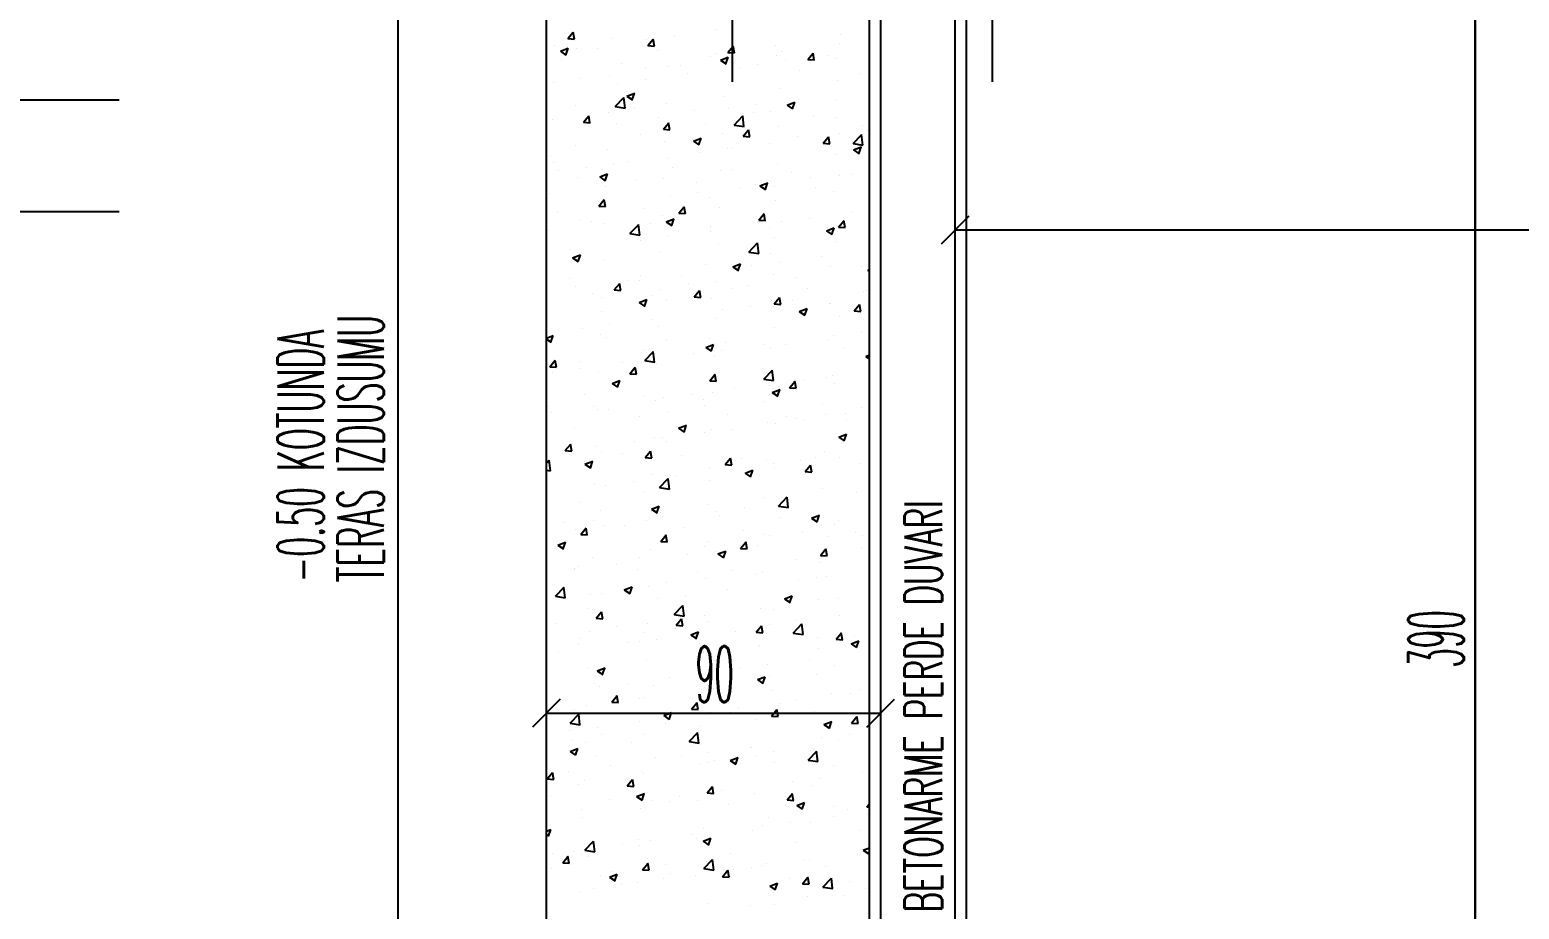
# Model space of a CAD drawing. Extents: x 78 to 306, y -397 to 18.
# Drawn here: x 271.1033 to 271.1835, y -396.5251 to -396.4778 of the extents above; entities that cross this region are included whole.
import ezdxf

# ---------------------------------------------------------------- set-up
doc = ezdxf.new("R2010")
doc.units = 0
doc.header["$LTSCALE"] = 0.5
doc.header["$MEASUREMENT"] = 0
for name, pattern in [('DASHDOT2', [0.5, 0.25, -0.125, 0, -0.125]), ('DASHED', [0.75, 0.5, -0.25]), ('DOT2', [0.125, 0, -0.125])]:
    doc.linetypes.add(name, pattern=pattern)
doc.layers.get('0').update_dxf_attribs({"linetype": 'CONTINUOUS'})
for name, color, linetype in [('AKS', 5, 'DASHDOT2'), ('DUVAR', 6, 'CONTINUOUS'), ('INS.YAKL.', 30, 'CONTINUOUS'), ('IZDUSUM', 2, 'DOT2'), ('KAPI', 1, 'CONTINUOUS'), ('MERDIVEN', 3, 'CONTINUOUS'), ('OLCU', 31, 'CONTINUOUS'), ('SIVA', 7, 'CONTINUOUS'), ('TARAMA', 8, 'CONTINUOUS')]:
    doc.layers.add(name, color=color, linetype=linetype)
doc.styles.add('OLCU', font='romans.shx', dxfattribs={"width": 0.6, "height": 0.125})
doc.styles.add('OLCUIC', font='ROMANS.SHX', dxfattribs={"width": 0.4, "height": 0.15})

msp = doc.modelspace()

# ---------------------------------------------------------------- linework, layer by layer
at = {"color": 0, "linetype": 'ByBlock'}
for p, q in [((271.153894, -396.48781), (271.152394, -396.48931)), ((271.131894, -396.51381), (271.130394, -396.51531)), ((271.148394, -396.51531), (271.149894, -396.51381))]:
    msp.add_line(p, q, dxfattribs=at)
at = {"layer": 'AKS'}
for p, q in [((271.151144, -396.35156), (271.151144, -396.83956)), ((271.141144, -396.35556), (271.141144, -396.83556)), ((271.155144, -396.35556), (271.155144, -396.83556)), ((271.333144, -396.48156), (271.037144, -396.48156)), ((271.333144, -396.48756), (271.041144, -396.48756))]:
    msp.add_line(p, q, dxfattribs=at)
at = {"layer": 'DUVAR'}
for p, q in [((271.149144, -396.60956), (271.149144, -396.47156)), ((271.153144, -396.54956), (271.153144, -396.47156))]:
    msp.add_line(p, q, dxfattribs=at)
at = {"layer": 'INS.YAKL.', "linetype": 'DASHED', "ltscale": 0.5}
msp.add_line((271.112061, -396.893402), (271.11197, -396.458667), dxfattribs=at)
at = {"layer": 'IZDUSUM', "ltscale": 0.6}
msp.add_line((271.123144, -396.45756), (271.123144, -396.53156), dxfattribs=at)
at = {"layer": 'MERDIVEN'}
msp.add_line((271.131144, -396.59156), (271.131144, -396.43956), dxfattribs=at)
at = {"layer": 'OLCU', "ltscale": 1.4}
for p, q in [((271.181144, -396.45656), (271.181144, -396.73456)), ((271.181144, -396.54956), (271.181144, -396.47156)), ((271.239144, -396.48856), (271.153144, -396.48856)), ((271.131144, -396.51456), (271.149144, -396.51456))]:
    msp.add_line(p, q, dxfattribs=at)
at = {"layer": 'SIVA', "ltscale": 1.4}
for p, q in [((271.148544, -396.60896), (271.148544, -396.47156)), ((271.153744, -396.47216), (271.153744, -396.54896))]:
    msp.add_line(p, q, dxfattribs=at)
at = {"layer": 'TARAMA'}
for p, q in [((271.132304, -396.478232), (271.132593, -396.477887)), ((271.132304, -396.478232), (271.132662, -396.478263)), ((271.132657, -396.478264), (271.132587, -396.477888)), ((271.134631, -396.478213), (271.134631, -396.478213)), ((271.136551, -396.478267), (271.136551, -396.478267)), ((271.136607, -396.478608), (271.136897, -396.478263)), ((271.13696, -396.478641), (271.136891, -396.478265)), ((271.138053, -396.478069), (271.138053, -396.478069)), ((271.140325, -396.47777), (271.140325, -396.47777)), ((271.146961, -396.478012), (271.146961, -396.478012)), ((271.1316, -396.478597), (271.1316, -396.478597)), ((271.131896, -396.478923), (271.132316, -396.478762)), ((271.131896, -396.478923), (271.132194, -396.479125)), ((271.132188, -396.479126), (271.13231, -396.478763)), ((271.132761, -396.478766), (271.132761, -396.478766)), ((271.133901, -396.478771), (271.133901, -396.478771)), ((271.136607, -396.478608), (271.136966, -396.47864)), ((271.137104, -396.478906), (271.137104, -396.478906)), ((271.140307, -396.479042), (271.140307, -396.479042)), ((271.140911, -396.478985), (271.1412, -396.47864)), ((271.140911, -396.478985), (271.14127, -396.479016)), ((271.141264, -396.479017), (271.141195, -396.478641)), ((271.143462, -396.478613), (271.143462, -396.478613)), ((271.143785, -396.478954), (271.143785, -396.478954)), ((271.145214, -396.479361), (271.145504, -396.479017)), ((271.145567, -396.479394), (271.145498, -396.479018)), ((271.146902, -396.478504), (271.146902, -396.478504)), ((271.131963, -396.479442), (271.131963, -396.479442)), ((271.135166, -396.479577), (271.135166, -396.479577)), ((271.136464, -396.479814), (271.136464, -396.479814)), ((271.137674, -396.479761), (271.137674, -396.479761)), ((271.138369, -396.479712), (271.138369, -396.479712)), ((271.139963, -396.479213), (271.139963, -396.479213)), ((271.140518, -396.479404), (271.140938, -396.479243)), ((271.140518, -396.479404), (271.140817, -396.479605)), ((271.140755, -396.479338), (271.140755, -396.479338)), ((271.140811, -396.479607), (271.140933, -396.479244)), ((271.141572, -396.479848), (271.141572, -396.479848)), ((271.142536, -396.479638), (271.142536, -396.479638)), ((271.14351, -396.479177), (271.14351, -396.479177)), ((271.144038, -396.47944), (271.144038, -396.47944)), ((271.145214, -396.479361), (271.145573, -396.479393)), ((271.14631, -396.479141), (271.14631, -396.479141)), ((271.146713, -396.479312), (271.146713, -396.479312)), ((271.131527, -396.480595), (271.131527, -396.480595)), ((271.132965, -396.480415), (271.132965, -396.480415)), ((271.134558, -396.480211), (271.134558, -396.480211)), ((271.134972, -396.480633), (271.134972, -396.480633)), ((271.136474, -396.480436), (271.136474, -396.480436)), ((271.138747, -396.480136), (271.138747, -396.480136)), ((271.144775, -396.479983), (271.144775, -396.479983)), ((271.146829, -396.480502), (271.146829, -396.480502)), ((271.147978, -396.480118), (271.147978, -396.480118)), ((271.131183, -396.481132), (271.131183, -396.481132)), ((271.134849, -396.481902), (271.135316, -396.481415)), ((271.135377, -396.481985), (271.135311, -396.481415)), ((271.135477, -396.481339), (271.135897, -396.481178)), ((271.135477, -396.481339), (271.135775, -396.48154)), ((271.13577, -396.481542), (271.135891, -396.481179)), ((271.140682, -396.481336), (271.140682, -396.481336)), ((271.143712, -396.480952), (271.143712, -396.480952)), ((271.144732, -396.481507), (271.144732, -396.481507)), ((271.148521, -396.481008), (271.148521, -396.481008)), ((271.132708, -396.481821), (271.132708, -396.481821)), ((271.134485, -396.482208), (271.134485, -396.482208)), ((271.134849, -396.481902), (271.135383, -396.481985)), ((271.13591, -396.481956), (271.13591, -396.481956)), ((271.137601, -396.481758), (271.137601, -396.481758)), ((271.139113, -396.482092), (271.139113, -396.482092)), ((271.140958, -396.482004), (271.140958, -396.482004)), ((271.142316, -396.482227), (271.142316, -396.482227)), ((271.14246, -396.481806), (271.14246, -396.481806)), ((271.143214, -396.482193), (271.143214, -396.482193)), ((271.1441, -396.48182), (271.14452, -396.481658)), ((271.1441, -396.48182), (271.144398, -396.482021)), ((271.144393, -396.482022), (271.144514, -396.48166)), ((271.146713, -396.481592), (271.146713, -396.481592)), ((271.131454, -396.482592), (271.131454, -396.482592)), ((271.133136, -396.482745), (271.133426, -396.4824)), ((271.133136, -396.482745), (271.133495, -396.482776)), ((271.133394, -396.483), (271.133394, -396.483)), ((271.133489, -396.482777), (271.13342, -396.482401)), ((271.134896, -396.482802), (271.134896, -396.482802)), ((271.137168, -396.482503), (271.137168, -396.482503)), ((271.13744, -396.483121), (271.137729, -396.482777)), ((271.13744, -396.483121), (271.137798, -396.483153)), ((271.137793, -396.483154), (271.137723, -396.482778)), ((271.139715, -396.482793), (271.139715, -396.482793)), ((271.141252, -396.482895), (271.14172, -396.482408)), ((271.141252, -396.482895), (271.141786, -396.482978)), ((271.14178, -396.482978), (271.141714, -396.482408)), ((271.143639, -396.482949), (271.143639, -396.482949)), ((271.145519, -396.482362), (271.145519, -396.482362)), ((271.146756, -396.482499), (271.146756, -396.482499)), ((271.148151, -396.48291), (271.148151, -396.48291)), ((271.136216, -396.483394), (271.136216, -396.483394)), ((271.137528, -396.483756), (271.137528, -396.483756)), ((271.139058, -396.483755), (271.139479, -396.483594)), ((271.139058, -396.483755), (271.139357, -396.483956)), ((271.139351, -396.483957), (271.139473, -396.483595)), ((271.140609, -396.483333), (271.140609, -396.483333)), ((271.141743, -396.483498), (271.142033, -396.483153)), ((271.141743, -396.483498), (271.142102, -396.483529)), ((271.142096, -396.483531), (271.142027, -396.483154)), ((271.143154, -396.483874), (271.143154, -396.483874)), ((271.144652, -396.48351), (271.144652, -396.48351)), ((271.146047, -396.483874), (271.146336, -396.48353)), ((271.146047, -396.483874), (271.146406, -396.483906)), ((271.1464, -396.483907), (271.146331, -396.483531)), ((271.146943, -396.483375), (271.146943, -396.483375)), ((271.147656, -396.483888), (271.148123, -396.483401)), ((271.147656, -396.483888), (271.148189, -396.483971)), ((271.148184, -396.483971), (271.148117, -396.483401)), ((271.148445, -396.483177), (271.148445, -396.483177)), ((271.131381, -396.48459), (271.131381, -396.48459)), ((271.132717, -396.483995), (271.132717, -396.483995)), ((271.134412, -396.484205), (271.134412, -396.484205)), ((271.137654, -396.484712), (271.137654, -396.484712)), ((271.139379, -396.484371), (271.139379, -396.484371)), ((271.140881, -396.484173), (271.140881, -396.484173)), ((271.141153, -396.484111), (271.141153, -396.484111)), ((271.146683, -396.484497), (271.146683, -396.484497)), ((271.147681, -396.484235), (271.148101, -396.484074)), ((271.147681, -396.484235), (271.14798, -396.484437)), ((271.147974, -396.484438), (271.148096, -396.484075)), ((271.131539, -396.484887), (271.131539, -396.484887)), ((271.131815, -396.485366), (271.131815, -396.485366)), ((271.133317, -396.485169), (271.133317, -396.485169)), ((271.134017, -396.48569), (271.134437, -396.485529)), ((271.134155, -396.485312), (271.134155, -396.485312)), ((271.13431, -396.485893), (271.134432, -396.48553)), ((271.134742, -396.485022), (271.134742, -396.485022)), ((271.13559, -396.484869), (271.13559, -396.484869)), ((271.137945, -396.485158), (271.137945, -396.485158)), ((271.140536, -396.485331), (271.140536, -396.485331)), ((271.141148, -396.485293), (271.141148, -396.485293)), ((271.143567, -396.484946), (271.143567, -396.484946)), ((271.144351, -396.485428), (271.144351, -396.485428)), ((271.146866, -396.485544), (271.146866, -396.485544)), ((271.132804, -396.485693), (271.132804, -396.485693)), ((271.134017, -396.48569), (271.134316, -396.485891)), ((271.134339, -396.486203), (271.134339, -396.486203)), ((271.136007, -396.485828), (271.136007, -396.485828)), ((271.137455, -396.485753), (271.137455, -396.485753)), ((271.13921, -396.485963), (271.13921, -396.485963)), ((271.141575, -396.48624), (271.141575, -396.48624)), ((271.142413, -396.486099), (271.142413, -396.486099)), ((271.14264, -396.486171), (271.14306, -396.486009)), ((271.14264, -396.486171), (271.142938, -396.486372)), ((271.142933, -396.486373), (271.143054, -396.486011)), ((271.143444, -396.486211), (271.143444, -396.486211)), ((271.145364, -396.485741), (271.145364, -396.485741)), ((271.145616, -396.486234), (271.145616, -396.486234)), ((271.146943, -396.48561), (271.146943, -396.48561)), ((271.147554, -396.485564), (271.147554, -396.485564)), ((271.131308, -396.486587), (271.131308, -396.486587)), ((271.133969, -396.487258), (271.134258, -396.486913)), ((271.134322, -396.487291), (271.134252, -396.486915)), ((271.137801, -396.486737), (271.137801, -396.486737)), ((271.139303, -396.486539), (271.139303, -396.486539)), ((271.139945, -396.486811), (271.139945, -396.486811)), ((271.143494, -396.486944), (271.143494, -396.486944)), ((271.14661, -396.486494), (271.14661, -396.486494)), ((271.131739, -396.487535), (271.131739, -396.487535)), ((271.133969, -396.487258), (271.134327, -396.487289)), ((271.134011, -396.487236), (271.134011, -396.487236)), ((271.136446, -396.487412), (271.136446, -396.487412)), ((271.137382, -396.48775), (271.137382, -396.48775)), ((271.137599, -396.488106), (271.138019, -396.487944)), ((271.137891, -396.488308), (271.138013, -396.487946)), ((271.138272, -396.487635), (271.138562, -396.48729)), ((271.138272, -396.487635), (271.138631, -396.487666)), ((271.138625, -396.487667), (271.138556, -396.487291)), ((271.140463, -396.487328), (271.140463, -396.487328)), ((271.142576, -396.488011), (271.142865, -396.487666)), ((271.142929, -396.488044), (271.14286, -396.487668)), ((271.145288, -396.48791), (271.145288, -396.48791)), ((271.14756, -396.487611), (271.14756, -396.487611)), ((271.131235, -396.488584), (271.131235, -396.488584)), ((271.132947, -396.488013), (271.132947, -396.488013)), ((271.133548, -396.488072), (271.133548, -396.488072)), ((271.134266, -396.4882), (271.134266, -396.4882)), ((271.135644, -396.48874), (271.136112, -396.488253)), ((271.135644, -396.48874), (271.136178, -396.488823)), ((271.136172, -396.488823), (271.136106, -396.488253)), ((271.136751, -396.488207), (271.136751, -396.488207)), ((271.137599, -396.488106), (271.137897, -396.488307)), ((271.139954, -396.488343), (271.139954, -396.488343)), ((271.139997, -396.488607), (271.139997, -396.488607)), ((271.142576, -396.488011), (271.142935, -396.488042)), ((271.143157, -396.488478), (271.143157, -396.488478)), ((271.143786, -396.488108), (271.143786, -396.488108)), ((271.146221, -396.488586), (271.146641, -396.488425)), ((271.146221, -396.488586), (271.14652, -396.488788)), ((271.14636, -396.488613), (271.14636, -396.488613)), ((271.146514, -396.488789), (271.146636, -396.488426)), ((271.146537, -396.488491), (271.146537, -396.488491)), ((271.146879, -396.488388), (271.147169, -396.488043)), ((271.146879, -396.488388), (271.147238, -396.488419)), ((271.147232, -396.48842), (271.147163, -396.488044)), ((271.136222, -396.489104), (271.136222, -396.489104)), ((271.137724, -396.488906), (271.137724, -396.488906)), ((271.14039, -396.489325), (271.14039, -396.489325)), ((271.142048, -396.489733), (271.142515, -396.489246)), ((271.142576, -396.489816), (271.142509, -396.489246)), ((271.143421, -396.488941), (271.143421, -396.488941)), ((271.146696, -396.48919), (271.146696, -396.48919)), ((271.132433, -396.489602), (271.132433, -396.489602)), ((271.132557, -396.490041), (271.132977, -396.48988)), ((271.132557, -396.490041), (271.132856, -396.490242)), ((271.13285, -396.490244), (271.132972, -396.489881)), ((271.134193, -396.490198), (271.134193, -396.490198)), ((271.137309, -396.489748), (271.137309, -396.489748)), ((271.14118, -396.490521), (271.1416, -396.49036)), ((271.142048, -396.489733), (271.142582, -396.489816)), ((271.143197, -396.489791), (271.143197, -396.489791)), ((271.14371, -396.490276), (271.14371, -396.490276)), ((271.145982, -396.489977), (271.145982, -396.489977)), ((271.131162, -396.490582), (271.131162, -396.490582)), ((271.13238, -396.491138), (271.13238, -396.491138)), ((271.136198, -396.490992), (271.136198, -396.490992)), ((271.138418, -396.490973), (271.138418, -396.490973)), ((271.139697, -396.490391), (271.139697, -396.490391)), ((271.14118, -396.490521), (271.141478, -396.490723)), ((271.141473, -396.490724), (271.141594, -396.490361)), ((271.142208, -396.490474), (271.142208, -396.490474)), ((271.143348, -396.490938), (271.143348, -396.490938)), ((271.144634, -396.491108), (271.144634, -396.491108)), ((271.146464, -396.490489), (271.146464, -396.490489)), ((271.148133, -396.490507), (271.148133, -396.490507)), ((271.148451, -396.490726), (271.148544, -396.490629)), ((271.148451, -396.490726), (271.148544, -396.49074)), ((271.132699, -396.491592), (271.132699, -396.491592)), ((271.133645, -396.491944), (271.133645, -396.491944)), ((271.134644, -396.49147), (271.134644, -396.49147)), ((271.134801, -396.491771), (271.135091, -396.491426)), ((271.134801, -396.491771), (271.13516, -396.491803)), ((271.135154, -396.491804), (271.135085, -396.491428)), ((271.135583, -396.491273), (271.135583, -396.491273)), ((271.136146, -396.491272), (271.136146, -396.491272)), ((271.137236, -396.491745), (271.137236, -396.491745)), ((271.138786, -396.491409), (271.138786, -396.491409)), ((271.139105, -396.492148), (271.139394, -396.491803)), ((271.139458, -396.49218), (271.139388, -396.491804)), ((271.140317, -396.491323), (271.140317, -396.491323)), ((271.141135, -396.491709), (271.141135, -396.491709)), ((271.141989, -396.491544), (271.141989, -396.491544)), ((271.145192, -396.491679), (271.145192, -396.491679)), ((271.148193, -396.491845), (271.148193, -396.491845)), ((271.148395, -396.491815), (271.148395, -396.491815)), ((271.13412, -396.492195), (271.13412, -396.492195)), ((271.136139, -396.492457), (271.136559, -396.492295)), ((271.136139, -396.492457), (271.136437, -396.492658)), ((271.136431, -396.492659), (271.136553, -396.492297)), ((271.136848, -396.492079), (271.136848, -396.492079)), ((271.137636, -396.492309), (271.137636, -396.492309)), ((271.139105, -396.492148), (271.139463, -396.492179)), ((271.140051, -396.492215), (271.140051, -396.492215)), ((271.142131, -396.492643), (271.142131, -396.492643)), ((271.143254, -396.49235), (271.143254, -396.49235)), ((271.143408, -396.492524), (271.143698, -396.492179)), ((271.143408, -396.492524), (271.143767, -396.492556)), ((271.143761, -396.492557), (271.143692, -396.492181)), ((271.144404, -396.492344), (271.144404, -396.492344)), ((271.146391, -396.492486), (271.146391, -396.492486)), ((271.146457, -396.492485), (271.146457, -396.492485)), ((271.147712, -396.492901), (271.148001, -396.492556)), ((271.148065, -396.492933), (271.147996, -396.492557)), ((271.134137, -396.49291), (271.134137, -396.49291)), ((271.13684, -396.49334), (271.13684, -396.49334)), ((271.140244, -396.49332), (271.140244, -396.49332)), ((271.140629, -396.492841), (271.140629, -396.492841)), ((271.143275, -396.492936), (271.143275, -396.492936)), ((271.144761, -396.492937), (271.145181, -396.492776)), ((271.144761, -396.492937), (271.14506, -396.493138)), ((271.145054, -396.49314), (271.145176, -396.492777)), ((271.146926, -396.493208), (271.146926, -396.493208)), ((271.147712, -396.492901), (271.148071, -396.492932)), ((271.131144, -396.494374), (271.131517, -396.494231)), ((271.131186, -396.494188), (271.131186, -396.494188)), ((271.13139, -396.494594), (271.131512, -396.494232)), ((271.133065, -396.493836), (271.133065, -396.493836)), ((271.134047, -396.494192), (271.134047, -396.494192)), ((271.134389, -396.494323), (271.134389, -396.494323)), ((271.134567, -396.493639), (271.134567, -396.493639)), ((271.137163, -396.493742), (271.137163, -396.493742)), ((271.143427, -396.493808), (271.143427, -396.493808)), ((271.146614, -396.494211), (271.146614, -396.494211)), ((271.148117, -396.494014), (271.148117, -396.494014)), ((271.131144, -396.494423), (271.131396, -396.494593)), ((271.136428, -396.49501), (271.136428, -396.49501)), ((271.13644, -396.495578), (271.136907, -396.495091)), ((271.136968, -396.49566), (271.136901, -396.495091)), ((271.137592, -396.494459), (271.137592, -396.494459)), ((271.13972, -396.494872), (271.14014, -396.494711)), ((271.13972, -396.494872), (271.140019, -396.495074)), ((271.139927, -396.494409), (271.139927, -396.494409)), ((271.140013, -396.495075), (271.140135, -396.494712)), ((271.140553, -396.495009), (271.140553, -396.495009)), ((271.140795, -396.494594), (271.140795, -396.494594)), ((271.142825, -396.49471), (271.142825, -396.49471)), ((271.143202, -396.494933), (271.143202, -396.494933)), ((271.143998, -396.494729), (271.143998, -396.494729)), ((271.146318, -396.494483), (271.146318, -396.494483)), ((271.147201, -396.494865), (271.147201, -396.494865)), ((271.13133, -396.495908), (271.13162, -396.495563)), ((271.13133, -396.495908), (271.131689, -396.495939)), ((271.131683, -396.49594), (271.131614, -396.495564)), ((271.132929, -396.49561), (271.132929, -396.49561)), ((271.135261, -396.495706), (271.135261, -396.495706)), ((271.135634, -396.496284), (271.135923, -396.49594)), ((271.135987, -396.496317), (271.135917, -396.495941)), ((271.13644, -396.495578), (271.136974, -396.49566)), ((271.13709, -396.49574), (271.13709, -396.49574)), ((271.139051, -396.495207), (271.139051, -396.495207)), ((271.140171, -396.495317), (271.140171, -396.495317)), ((271.148343, -396.495353), (271.148544, -396.495276)), ((271.148343, -396.495353), (271.148544, -396.495489)), ((271.131487, -396.496203), (271.131487, -396.496203)), ((271.132989, -396.496005), (271.132989, -396.496005)), ((271.133974, -396.49619), (271.133974, -396.49619)), ((271.134679, -396.496808), (271.135099, -396.496646)), ((271.134972, -396.49701), (271.135093, -396.496648)), ((271.135634, -396.496284), (271.135992, -396.496316)), ((271.139937, -396.496661), (271.140227, -396.496316)), ((271.139937, -396.496661), (271.140296, -396.496692)), ((271.14029, -396.496693), (271.140221, -396.496317)), ((271.142843, -396.496571), (271.143311, -396.496084)), ((271.142843, -396.496571), (271.143377, -396.496653)), ((271.143371, -396.496654), (271.143305, -396.496084)), ((271.144241, -396.497037), (271.14453, -396.496693)), ((271.144594, -396.49707), (271.144525, -396.496694)), ((271.145036, -396.496578), (271.145036, -396.496578)), ((271.146245, -396.496481), (271.146245, -396.496481)), ((271.146538, -396.49638), (271.146538, -396.49638)), ((271.133221, -396.497389), (271.133221, -396.497389)), ((271.134679, -396.496808), (271.134977, -396.497009)), ((271.136424, -396.497525), (271.136424, -396.497525)), ((271.137472, -396.497574), (271.137472, -396.497574)), ((271.138974, -396.497376), (271.138974, -396.497376)), ((271.140098, -396.497315), (271.140098, -396.497315)), ((271.141247, -396.497077), (271.141247, -396.497077)), ((271.143129, -396.496931), (271.143129, -396.496931)), ((271.143179, -396.497388), (271.143179, -396.497388)), ((271.143301, -396.497288), (271.143722, -396.497127)), ((271.143301, -396.497288), (271.1436, -396.497489)), ((271.143594, -396.497491), (271.143716, -396.497128)), ((271.144241, -396.497037), (271.1446, -396.497069)), ((271.146678, -396.496788), (271.146678, -396.496788)), ((271.131283, -396.49806), (271.131283, -396.49806)), ((271.131411, -396.498372), (271.131411, -396.498372)), ((271.133683, -396.498072), (271.133683, -396.498072)), ((271.133901, -396.498187), (271.133901, -396.498187)), ((271.134486, -396.498195), (271.134486, -396.498195)), ((271.137018, -396.497737), (271.137018, -396.497737)), ((271.137689, -396.49833), (271.137689, -396.49833)), ((271.139627, -396.49766), (271.139627, -396.49766)), ((271.13968, -396.497989), (271.13968, -396.497989)), ((271.14283, -396.497795), (271.14283, -396.497795)), ((271.146032, -396.497931), (271.146032, -396.497931)), ((271.148116, -396.498105), (271.148116, -396.498105)), ((271.136181, -396.49859), (271.136181, -396.49859)), ((271.13826, -396.499223), (271.13868, -396.499062)), ((271.138553, -396.499426), (271.138675, -396.499063)), ((271.140892, -396.498466), (271.140892, -396.498466)), ((271.143056, -396.498928), (271.143056, -396.498928)), ((271.143458, -396.498944), (271.143458, -396.498944)), ((271.144095, -396.498601), (271.144095, -396.498601)), ((271.144617, -396.498706), (271.144617, -396.498706)), ((271.14496, -396.498747), (271.14496, -396.498747)), ((271.146172, -396.498478), (271.146172, -396.498478)), ((271.147232, -396.498447), (271.147232, -396.498447)), ((271.147298, -396.498736), (271.147298, -396.498736)), ((271.132682, -396.49919), (271.132682, -396.49919)), ((271.135894, -396.49994), (271.135894, -396.49994)), ((271.136945, -396.499735), (271.136945, -396.499735)), ((271.137396, -396.499742), (271.137396, -396.499742)), ((271.137618, -396.499907), (271.137618, -396.499907)), ((271.13826, -396.499223), (271.138559, -396.499425)), ((271.139668, -396.499443), (271.139668, -396.499443)), ((271.140025, -396.499312), (271.140025, -396.499312)), ((271.141117, -396.499306), (271.141117, -396.499306)), ((271.146883, -396.499704), (271.147303, -396.499543)), ((271.146883, -396.499704), (271.147181, -396.499905)), ((271.147176, -396.499906), (271.147297, -396.499544)), ((271.132027, -396.500439), (271.132027, -396.500439)), ((271.132105, -396.500439), (271.132105, -396.500439)), ((271.132163, -396.500421), (271.132452, -396.500076)), ((271.132163, -396.500421), (271.132521, -396.500452)), ((271.132516, -396.500454), (271.132446, -396.500077)), ((271.133828, -396.500184), (271.133828, -396.500184)), ((271.134119, -396.500508), (271.134119, -396.500508)), ((271.13523, -396.500574), (271.13523, -396.500574)), ((271.136466, -396.500797), (271.136756, -396.500453)), ((271.136819, -396.50083), (271.13675, -396.500454)), ((271.138433, -396.50071), (271.138433, -396.50071)), ((271.146099, -396.500475), (271.146099, -396.500475)), ((271.131144, -396.501097), (271.131299, -396.500935)), ((271.131144, -396.501471), (271.131366, -396.501505)), ((271.13136, -396.501505), (271.131294, -396.500935)), ((271.133219, -396.501158), (271.133639, -396.500997)), ((271.133219, -396.501158), (271.133517, -396.50136)), ((271.133512, -396.501361), (271.133633, -396.500998)), ((271.136466, -396.500797), (271.136825, -396.500829)), ((271.139952, -396.501309), (271.139952, -396.501309)), ((271.14077, -396.501174), (271.141059, -396.500829)), ((271.14077, -396.501174), (271.141129, -396.501205)), ((271.141123, -396.501207), (271.141054, -396.500831)), ((271.141636, -396.500845), (271.141636, -396.500845)), ((271.141842, -396.501639), (271.142262, -396.501478)), ((271.141879, -396.501311), (271.141879, -396.501311)), ((271.142134, -396.501842), (271.142256, -396.501479)), ((271.142983, -396.500925), (271.142983, -396.500925)), ((271.143381, -396.501113), (271.143381, -396.501113)), ((271.143409, -396.501406), (271.143409, -396.501406)), ((271.144839, -396.50098), (271.144839, -396.50098)), ((271.145073, -396.50155), (271.145363, -396.501206)), ((271.145073, -396.50155), (271.145432, -396.501582)), ((271.145426, -396.501583), (271.145357, -396.501207)), ((271.145654, -396.500814), (271.145654, -396.500814)), ((271.146908, -396.500805), (271.146908, -396.500805)), ((271.148042, -396.501116), (271.148042, -396.501116)), ((271.133755, -396.502182), (271.133755, -396.502182)), ((271.134315, -396.502307), (271.134315, -396.502307)), ((271.135818, -396.502109), (271.135818, -396.502109)), ((271.136872, -396.501732), (271.136872, -396.501732)), ((271.137235, -396.502415), (271.137703, -396.501928)), ((271.137763, -396.502498), (271.137697, -396.501928)), ((271.13809, -396.50181), (271.13809, -396.50181)), ((271.13991, -396.502007), (271.13991, -396.502007)), ((271.141842, -396.501639), (271.14214, -396.50184)), ((271.136411, -396.502607), (271.136411, -396.502607)), ((271.137235, -396.502415), (271.137769, -396.502498)), ((271.14291, -396.502923), (271.14291, -396.502923)), ((271.143639, -396.503409), (271.144106, -396.502921)), ((271.144075, -396.50318), (271.144075, -396.50318)), ((271.144167, -396.503491), (271.1441, -396.502922)), ((271.146026, -396.502473), (271.146026, -396.502473)), ((271.147865, -396.502681), (271.147865, -396.502681)), ((271.132912, -396.503208), (271.132912, -396.503208)), ((271.134062, -396.50364), (271.134062, -396.50364)), ((271.136799, -396.503729), (271.136799, -396.503729)), ((271.1368, -396.503574), (271.13722, -396.503413)), ((271.1368, -396.503574), (271.137099, -396.503775)), ((271.137093, -396.503777), (271.137215, -396.503414)), ((271.137264, -396.503776), (271.137264, -396.503776)), ((271.139879, -396.503307), (271.139879, -396.503307)), ((271.140301, -396.503677), (271.140301, -396.503677)), ((271.140467, -396.503911), (271.140467, -396.503911)), ((271.141803, -396.503479), (271.141803, -396.503479)), ((271.143639, -396.503409), (271.144172, -396.503491)), ((271.145423, -396.504055), (271.145843, -396.503893)), ((271.145716, -396.504257), (271.145837, -396.503895)), ((271.132124, -396.504311), (271.132124, -396.504311)), ((271.132737, -396.504673), (271.132737, -396.504673)), ((271.132995, -396.504934), (271.133285, -396.504589)), ((271.133348, -396.504967), (271.133279, -396.504591)), ((271.133682, -396.504179), (271.133682, -396.504179)), ((271.134239, -396.504475), (271.134239, -396.504475)), ((271.135327, -396.504446), (271.135327, -396.504446)), ((271.136511, -396.504176), (271.136511, -396.504176)), ((271.13853, -396.504582), (271.13853, -396.504582)), ((271.141732, -396.504717), (271.141732, -396.504717)), ((271.14367, -396.504046), (271.14367, -396.504046)), ((271.145423, -396.504055), (271.145721, -396.504256)), ((271.145953, -396.50447), (271.145953, -396.50447)), ((271.14666, -396.504385), (271.14666, -396.504385)), ((271.146873, -396.504182), (271.146873, -396.504182)), ((271.131759, -396.505509), (271.132179, -396.505348)), ((271.131759, -396.505509), (271.132057, -396.505711)), ((271.132052, -396.505712), (271.132173, -396.505349)), ((271.132995, -396.504934), (271.133354, -396.504965)), ((271.137299, -396.505311), (271.137588, -396.504966)), ((271.137299, -396.505311), (271.137657, -396.505342)), ((271.137652, -396.505343), (271.137582, -396.504967)), ((271.139662, -396.505587), (271.139662, -396.505587)), ((271.139806, -396.505304), (271.139806, -396.505304)), ((271.141602, -396.505687), (271.141892, -396.505342)), ((271.141955, -396.50572), (271.141886, -396.505344)), ((271.142497, -396.505547), (271.142497, -396.505547)), ((271.142837, -396.50492), (271.142837, -396.50492)), ((271.143161, -396.504986), (271.143161, -396.504986)), ((271.144935, -396.504852), (271.144935, -396.504852)), ((271.146286, -396.505048), (271.146286, -396.505048)), ((271.147788, -396.50485), (271.147788, -396.50485)), ((271.148138, -396.504988), (271.148138, -396.504988)), ((271.133609, -396.506176), (271.133609, -396.506176)), ((271.136163, -396.506187), (271.136163, -396.506187)), ((271.136726, -396.505727), (271.136726, -396.505727)), ((271.138722, -396.506044), (271.138722, -396.506044)), ((271.140224, -396.505846), (271.140224, -396.505846)), ((271.140382, -396.50599), (271.140802, -396.505829)), ((271.140382, -396.50599), (271.14068, -396.506191)), ((271.140674, -396.506192), (271.140796, -396.50583)), ((271.141602, -396.505687), (271.141961, -396.505718)), ((271.144599, -396.506303), (271.144599, -396.506303)), ((271.145906, -396.506064), (271.146195, -396.505719)), ((271.145906, -396.506064), (271.146265, -396.506095)), ((271.146259, -396.506096), (271.14619, -396.50572)), ((271.148098, -396.505703), (271.148098, -396.505703)), ((271.131159, -396.507039), (271.131159, -396.507039)), ((271.132661, -396.506842), (271.132661, -396.506842)), ((271.132664, -396.506788), (271.132664, -396.506788)), ((271.132868, -396.50669), (271.132868, -396.50669)), ((271.134933, -396.506543), (271.134933, -396.506543)), ((271.136071, -396.506826), (271.136071, -396.506826)), ((271.139274, -396.506961), (271.139274, -396.506961)), ((271.1411, -396.506904), (271.1411, -396.506904)), ((271.142477, -396.507096), (271.142477, -396.507096)), ((271.142764, -396.506917), (271.142764, -396.506917)), ((271.14588, -396.506468), (271.14588, -396.506468)), ((271.148482, -396.506917), (271.148482, -396.506917)), ((271.131627, -396.50826), (271.132095, -396.507773)), ((271.132155, -396.508343), (271.132089, -396.507773)), ((271.13534, -396.507925), (271.13576, -396.507764)), ((271.13534, -396.507925), (271.135639, -396.508126)), ((271.135633, -396.508128), (271.135755, -396.507765)), ((271.136653, -396.507724), (271.136653, -396.507724)), ((271.137601, -396.507505), (271.137601, -396.507505)), ((271.139733, -396.507302), (271.139733, -396.507302)), ((271.140918, -396.507913), (271.140918, -396.507913)), ((271.144708, -396.507414), (271.144708, -396.507414)), ((271.14568, -396.507232), (271.14568, -396.507232)), ((271.14621, -396.507217), (271.14621, -396.507217)), ((271.131627, -396.50826), (271.132161, -396.508343)), ((271.133536, -396.508174), (271.133536, -396.508174)), ((271.134102, -396.508105), (271.134102, -396.508105)), ((271.137144, -396.50841), (271.137144, -396.50841)), ((271.138031, -396.509253), (271.138498, -396.508766)), ((271.138559, -396.509336), (271.138492, -396.508766)), ((271.138646, -396.508212), (271.138646, -396.508212)), ((271.143963, -396.508406), (271.144383, -396.508244)), ((271.143963, -396.508406), (271.144262, -396.508607)), ((271.144256, -396.508608), (271.144378, -396.508246)), ((271.145807, -396.508465), (271.145807, -396.508465)), ((271.14689, -396.508403), (271.14689, -396.508403)), ((271.133355, -396.508909), (271.133355, -396.508909)), ((271.133828, -396.509447), (271.134117, -396.509103)), ((271.133828, -396.509447), (271.134186, -396.509479)), ((271.134181, -396.50948), (271.134111, -396.509104)), ((271.138031, -396.509253), (271.138564, -396.509336)), ((271.138131, -396.509824), (271.138421, -396.509479)), ((271.138484, -396.509856), (271.138415, -396.50948)), ((271.13966, -396.509299), (271.13966, -396.509299)), ((271.139892, -396.509604), (271.139892, -396.509604)), ((271.142691, -396.508915), (271.142691, -396.508915)), ((271.143391, -396.509004), (271.143391, -396.509004)), ((271.144631, -396.509583), (271.144631, -396.509583)), ((271.146904, -396.509284), (271.146904, -396.509284)), ((271.131699, -396.509756), (271.131699, -396.509756)), ((271.133463, -396.510171), (271.133463, -396.510171)), ((271.134902, -396.509891), (271.134902, -396.509891)), ((271.136393, -396.510205), (271.136393, -396.510205)), ((271.13658, -396.509721), (271.13658, -396.509721)), ((271.138105, -396.510027), (271.138105, -396.510027)), ((271.138131, -396.509824), (271.13849, -396.509855)), ((271.138922, -396.510341), (271.139342, -396.51018)), ((271.138922, -396.510341), (271.13922, -396.510542)), ((271.139215, -396.510543), (271.139336, -396.510181)), ((271.13934, -396.51028), (271.13934, -396.51028)), ((271.141308, -396.510162), (271.141308, -396.510162)), ((271.142435, -396.5102), (271.142724, -396.509856)), ((271.142435, -396.5102), (271.142794, -396.510232)), ((271.142788, -396.510233), (271.142719, -396.509857)), ((271.143129, -396.509781), (271.143129, -396.509781)), ((271.144434, -396.510246), (271.144902, -396.509759)), ((271.144434, -396.510246), (271.144968, -396.510329)), ((271.144511, -396.510297), (271.144511, -396.510297)), ((271.144962, -396.510329), (271.144896, -396.509759)), ((271.146738, -396.510577), (271.147028, -396.510232)), ((271.147091, -396.510609), (271.147022, -396.510233)), ((271.132894, -396.510806), (271.132894, -396.510806)), ((271.132965, -396.510562), (271.132965, -396.510562)), ((271.135566, -396.510777), (271.135566, -396.510777)), ((271.136167, -396.510697), (271.136167, -396.510697)), ((271.137068, -396.510579), (271.137068, -396.510579)), ((271.13937, -396.510833), (271.13937, -396.510833)), ((271.142573, -396.510968), (271.142573, -396.510968)), ((271.142618, -396.510912), (271.142618, -396.510912)), ((271.145734, -396.510462), (271.145734, -396.510462)), ((271.145776, -396.511103), (271.145776, -396.511103)), ((271.146738, -396.510577), (271.147097, -396.510608)), ((271.147545, -396.510821), (271.147965, -396.51066)), ((271.147545, -396.510821), (271.147843, -396.511023)), ((271.147714, -396.510433), (271.147714, -396.510433)), ((271.147837, -396.511024), (271.147959, -396.510661)), ((271.131776, -396.511276), (271.131776, -396.511276)), ((271.136507, -396.511719), (271.136507, -396.511719)), ((271.139587, -396.511296), (271.139587, -396.511296)), ((271.143053, -396.51195), (271.143053, -396.51195)), ((271.145325, -396.51165), (271.145325, -396.51165)), ((271.146643, -396.511983), (271.146643, -396.511983)), ((271.13339, -396.512169), (271.13339, -396.512169)), ((271.13388, -396.512276), (271.134301, -396.512115)), ((271.13388, -396.512276), (271.134179, -396.512477)), ((271.134173, -396.512479), (271.134295, -396.512116)), ((271.137762, -396.512646), (271.137762, -396.512646)), ((271.141551, -396.512147), (271.141551, -396.512147)), ((271.142503, -396.512756), (271.142923, -396.512595)), ((271.142503, -396.512756), (271.142802, -396.512958)), ((271.142796, -396.512959), (271.142918, -396.512596)), ((271.143143, -396.512584), (271.143143, -396.512584)), ((271.145661, -396.51246), (271.145661, -396.51246)), ((271.133709, -396.512941), (271.133709, -396.512941)), ((271.133987, -396.513143), (271.133987, -396.513143)), ((271.135489, -396.512945), (271.135489, -396.512945)), ((271.136912, -396.513077), (271.136912, -396.513077)), ((271.139514, -396.513294), (271.139514, -396.513294)), ((271.139644, -396.513184), (271.139644, -396.513184)), ((271.140115, -396.513212), (271.140115, -396.513212)), ((271.142545, -396.512909), (271.142545, -396.512909)), ((271.143317, -396.513347), (271.143317, -396.513347)), ((271.14652, -396.513483), (271.14652, -396.513483)), ((271.147536, -396.513518), (271.147536, -396.513518)), ((271.14808, -396.513301), (271.14808, -396.513301)), ((271.132646, -396.514386), (271.132646, -396.514386)), ((271.133318, -396.514166), (271.133318, -396.514166)), ((271.13466, -396.51396), (271.13495, -396.513616)), ((271.13466, -396.51396), (271.135019, -396.513992)), ((271.135013, -396.513993), (271.134944, -396.513617)), ((271.136145, -396.513785), (271.136145, -396.513785)), ((271.136434, -396.513716), (271.136434, -396.513716)), ((271.138964, -396.514337), (271.139253, -396.513992)), ((271.138964, -396.514337), (271.139322, -396.514368)), ((271.139317, -396.51437), (271.139247, -396.513993)), ((271.141474, -396.514316), (271.141474, -396.514316)), ((271.143267, -396.514713), (271.143557, -396.514369)), ((271.14362, -396.514746), (271.143551, -396.51437)), ((271.143747, -396.514017), (271.143747, -396.514017)), ((271.144581, -396.513901), (271.144581, -396.513901)), ((271.132423, -396.515098), (271.13289, -396.514611)), ((271.132423, -396.515098), (271.132957, -396.515181)), ((271.132951, -396.515181), (271.132884, -396.514611)), ((271.136183, -396.515013), (271.136183, -396.515013)), ((271.137462, -396.514692), (271.137882, -396.51453)), ((271.137462, -396.514692), (271.13776, -396.514893)), ((271.137583, -396.515103), (271.137583, -396.515103)), ((271.137755, -396.514894), (271.137876, -396.514532)), ((271.139972, -396.514514), (271.139972, -396.514514)), ((271.141082, -396.514502), (271.141082, -396.514502)), ((271.142472, -396.514907), (271.142472, -396.514907)), ((271.143267, -396.514713), (271.143626, -396.514745)), ((271.145588, -396.514457), (271.145588, -396.514457)), ((271.146085, -396.515172), (271.146505, -396.515011)), ((271.146085, -396.515172), (271.146383, -396.515374)), ((271.146377, -396.515375), (271.146499, -396.515012)), ((271.147571, -396.51509), (271.14786, -396.514745)), ((271.147571, -396.51509), (271.14793, -396.515121)), ((271.147924, -396.515123), (271.147855, -396.514746)), ((271.132409, -396.51551), (271.132409, -396.51551)), ((271.13254, -396.516007), (271.13254, -396.516007)), ((271.133911, -396.515312), (271.133911, -396.515312)), ((271.134084, -396.515703), (271.134084, -396.515703)), ((271.136361, -396.515713), (271.136361, -396.515713)), ((271.138826, -396.516091), (271.139294, -396.515604)), ((271.139354, -396.516174), (271.139288, -396.515604)), ((271.139442, -396.515291), (271.139442, -396.515291)), ((271.145958, -396.515884), (271.145958, -396.515884)), ((271.146873, -396.516001), (271.146873, -396.516001)), ((271.14746, -396.515687), (271.14746, -396.515687)), ((271.132421, -396.516627), (271.132841, -396.516466)), ((271.132421, -396.516627), (271.132719, -396.516828)), ((271.132713, -396.516829), (271.132835, -396.516467)), ((271.133245, -396.516163), (271.133245, -396.516163)), ((271.133805, -396.516813), (271.133805, -396.516813)), ((271.135743, -396.516143), (271.135743, -396.516143)), ((271.138826, -396.516091), (271.13936, -396.516174)), ((271.138946, -396.516278), (271.138946, -396.516278)), ((271.139896, -396.516683), (271.139896, -396.516683)), ((271.142149, -396.516413), (271.142149, -396.516413)), ((271.142168, -396.516383), (271.142168, -396.516383)), ((271.143374, -396.516602), (271.143374, -396.516602)), ((271.14523, -396.517084), (271.145697, -396.516597)), ((271.145352, -396.516549), (271.145352, -396.516549)), ((271.145516, -396.516454), (271.145516, -396.516454)), ((271.145758, -396.517167), (271.145691, -396.516597)), ((271.134605, -396.517379), (271.134605, -396.517379)), ((271.137008, -396.516949), (271.137008, -396.516949)), ((271.138394, -396.51688), (271.138394, -396.51688)), ((271.139369, -396.517288), (271.139369, -396.517288)), ((271.139874, -396.517202), (271.139874, -396.517202)), ((271.140211, -396.517084), (271.140211, -396.517084)), ((271.141043, -396.517107), (271.141463, -396.516946)), ((271.141043, -396.517107), (271.141342, -396.517309)), ((271.141336, -396.51731), (271.141458, -396.516947)), ((271.142399, -396.516904), (271.142399, -396.516904)), ((271.143414, -396.517219), (271.143414, -396.517219)), ((271.14523, -396.517084), (271.145763, -396.517167)), ((271.146617, -396.517355), (271.146617, -396.517355)), ((271.131189, -396.518097), (271.131478, -396.517752)), ((271.131189, -396.518097), (271.131548, -396.518128)), ((271.131542, -396.51813), (271.131473, -396.517754)), ((271.132332, -396.517678), (271.132332, -396.517678)), ((271.132876, -396.518403), (271.132876, -396.518403)), ((271.133172, -396.518161), (271.133172, -396.518161)), ((271.135493, -396.518474), (271.135782, -396.518129)), ((271.135846, -396.518506), (271.135776, -396.51813)), ((271.136288, -396.517711), (271.136288, -396.517711)), ((271.136375, -396.517803), (271.136375, -396.517803)), ((271.144379, -396.518251), (271.144379, -396.518251)), ((271.145881, -396.518053), (271.145881, -396.518053)), ((271.148154, -396.517754), (271.148154, -396.517754)), ((271.148523, -396.518029), (271.148523, -396.518029)), ((271.131347, -396.519057), (271.131347, -396.519057)), ((271.134549, -396.519193), (271.134549, -396.519193)), ((271.135493, -396.518474), (271.135851, -396.518505)), ((271.136002, -396.519043), (271.136422, -396.518881)), ((271.136002, -396.519043), (271.1363, -396.519244)), ((271.136295, -396.519245), (271.136416, -396.518883)), ((271.138318, -396.519049), (271.138318, -396.519049)), ((271.139796, -396.51885), (271.140086, -396.518505)), ((271.139796, -396.51885), (271.140155, -396.518881)), ((271.140149, -396.518883), (271.14008, -396.518507)), ((271.14059, -396.51875), (271.14059, -396.51875)), ((271.142326, -396.518902), (271.142326, -396.518902)), ((271.1441, -396.519227), (271.144389, -396.518882)), ((271.1441, -396.519227), (271.144459, -396.519258)), ((271.144453, -396.519259), (271.144384, -396.518883)), ((271.145443, -396.518452), (271.145443, -396.518452)), ((271.133026, -396.519746), (271.133026, -396.519746)), ((271.136215, -396.519708), (271.136215, -396.519708)), ((271.136816, -396.519247), (271.136816, -396.519247)), ((271.137752, -396.519328), (271.137752, -396.519328)), ((271.139296, -396.519286), (271.139296, -396.519286)), ((271.140955, -396.519463), (271.140955, -396.519463)), ((271.144158, -396.519598), (271.144158, -396.519598)), ((271.144625, -396.519523), (271.145045, -396.519362)), ((271.144625, -396.519523), (271.144923, -396.519724)), ((271.144918, -396.519726), (271.145039, -396.519363)), ((271.146625, -396.519581), (271.146625, -396.519581)), ((271.147361, -396.519734), (271.147361, -396.519734)), ((271.148403, -396.519603), (271.148544, -396.519436)), ((271.148403, -396.519603), (271.148544, -396.519615)), ((271.14845, -396.520027), (271.14845, -396.520027)), ((271.131144, -396.520907), (271.131381, -396.520816)), ((271.131253, -396.52118), (271.131375, -396.520818)), ((271.133099, -396.520158), (271.133099, -396.520158)), ((271.139627, -396.520782), (271.139627, -396.520782)), ((271.142801, -396.520617), (271.142801, -396.520617)), ((271.143126, -396.520182), (271.143126, -396.520182)), ((271.144303, -396.52042), (271.144303, -396.52042)), ((271.14537, -396.520449), (271.14537, -396.520449)), ((271.146575, -396.520121), (271.146575, -396.520121)), ((271.131144, -396.521101), (271.131259, -396.521179)), ((271.133218, -396.521936), (271.133686, -396.521449)), ((271.133746, -396.522019), (271.13368, -396.521449)), ((271.135237, -396.521613), (271.135237, -396.521613)), ((271.136128, -396.521383), (271.136128, -396.521383)), ((271.136739, -396.521415), (271.136739, -396.521415)), ((271.139012, -396.521116), (271.139012, -396.521116)), ((271.139223, -396.521283), (271.139223, -396.521283)), ((271.139583, -396.521458), (271.140004, -396.521297)), ((271.139583, -396.521458), (271.139882, -396.52166)), ((271.139876, -396.521661), (271.139998, -396.521298)), ((271.142253, -396.520899), (271.142253, -396.520899)), ((271.144563, -396.521499), (271.144563, -396.521499)), ((271.148063, -396.520898), (271.148063, -396.520898)), ((271.131448, -396.522112), (271.131448, -396.522112)), ((271.132022, -396.52261), (271.132311, -396.522265)), ((271.132375, -396.522643), (271.132305, -396.522267)), ((271.132628, -396.521983), (271.132628, -396.521983)), ((271.133026, -396.522155), (271.133026, -396.522155)), ((271.133218, -396.521936), (271.133752, -396.522019)), ((271.133381, -396.522258), (271.133381, -396.522258)), ((271.136142, -396.521706), (271.136142, -396.521706)), ((271.136584, -396.522394), (271.136584, -396.522394)), ((271.141064, -396.5221), (271.141064, -396.5221)), ((271.148206, -396.521939), (271.148544, -396.521809)), ((271.148206, -396.521939), (271.148505, -396.52214)), ((271.148377, -396.522024), (271.148377, -396.522024)), ((271.148499, -396.522141), (271.148544, -396.522008)), ((271.131443, -396.522929), (271.131443, -396.522929)), ((271.132022, -396.52261), (271.13238, -396.522642)), ((271.134542, -396.523393), (271.134962, -396.523232)), ((271.134646, -396.523064), (271.134646, -396.523064)), ((271.134835, -396.523596), (271.134957, -396.523233)), ((271.136325, -396.522987), (271.136615, -396.522642)), ((271.136325, -396.522987), (271.136684, -396.523018)), ((271.136678, -396.523019), (271.136609, -396.522643)), ((271.137565, -396.5227), (271.137565, -396.5227)), ((271.137849, -396.5232), (271.137849, -396.5232)), ((271.139622, -396.522929), (271.140089, -396.522442)), ((271.139622, -396.522929), (271.140155, -396.523012)), ((271.139787, -396.522529), (271.139787, -396.522529)), ((271.14015, -396.523012), (271.140083, -396.522442)), ((271.140629, -396.523363), (271.140918, -396.523019)), ((271.140982, -396.523396), (271.140912, -396.52302)), ((271.141223, -396.522984), (271.141223, -396.522984)), ((271.14218, -396.522896), (271.14218, -396.522896)), ((271.142725, -396.522786), (271.142725, -396.522786)), ((271.14299, -396.522664), (271.14299, -396.522664)), ((271.144997, -396.522487), (271.144997, -396.522487)), ((271.145297, -396.522446), (271.145297, -396.522446)), ((271.146193, -396.5228), (271.146193, -396.5228)), ((271.133659, -396.52398), (271.133659, -396.52398)), ((271.134066, -396.523301), (271.134066, -396.523301)), ((271.134542, -396.523393), (271.134841, -396.523595)), ((271.135161, -396.523782), (271.135161, -396.523782)), ((271.136069, -396.523703), (271.136069, -396.523703)), ((271.137433, -396.523483), (271.137433, -396.523483)), ((271.13915, -396.52328), (271.13915, -396.52328)), ((271.140629, -396.523363), (271.140987, -396.523395)), ((271.141052, -396.523335), (271.141052, -396.523335)), ((271.143165, -396.523874), (271.143585, -396.523713)), ((271.143165, -396.523874), (271.143463, -396.524075)), ((271.143458, -396.524077), (271.143579, -396.523714)), ((271.144255, -396.52347), (271.144255, -396.52347)), ((271.144932, -396.52374), (271.145222, -396.523395)), ((271.144932, -396.52374), (271.145291, -396.523771)), ((271.145285, -396.523772), (271.145216, -396.523396)), ((271.146025, -396.523922), (271.146493, -396.523435)), ((271.146025, -396.523922), (271.146559, -396.524005)), ((271.146553, -396.524005), (271.146487, -396.523435)), ((271.146855, -396.523599), (271.146855, -396.523599)), ((271.147458, -396.523606), (271.147458, -396.523606)), ((271.148304, -396.524021), (271.148304, -396.524021)), ((271.132953, -396.524153), (271.132953, -396.524153)), ((271.139857, -396.5248), (271.139857, -396.5248)), ((271.143356, -396.524199), (271.143356, -396.524199)), ((271.145224, -396.524444), (271.145224, -396.524444)), ((271.147208, -396.524355), (271.147208, -396.524355)), ((271.142107, -396.524894), (271.142107, -396.524894)), ((271.143419, -396.524853), (271.143419, -396.524853))]:
    msp.add_line(p, q, dxfattribs=at)

# ---------------------------------------------------------------- texts
at = {"layer": 'KAPI', "style": 'OLCU', "width": 0.5}
for s, p in [('TERAS IZDUSUMU', (271.122398, -396.507528)), ('-0.50 KOTUNDA', (271.119164, -396.507528))]:
    msp.add_text(s, height=0.0025, rotation=90, dxfattribs=at).set_placement(p)
at = {"layer": 'OLCU', "linetype": 'ByBlock', "style": 'OLCU', "width": 0.6}
msp.add_text('BETONARME PERDE DUVARI', height=0.00204, rotation=90, dxfattribs=at).set_placement((271.152457, -396.525287))
at = {"layer": 'OLCU', "style": 'OLCUIC', "width": 0.4}
msp.add_text('390', height=0.003, rotation=90, dxfattribs=at).set_placement((271.180544, -396.512103))
msp.add_text('90', height=0.003, dxfattribs=at).set_placement((271.139173, -396.51396))

doc.saveas('drawing.dxf')
